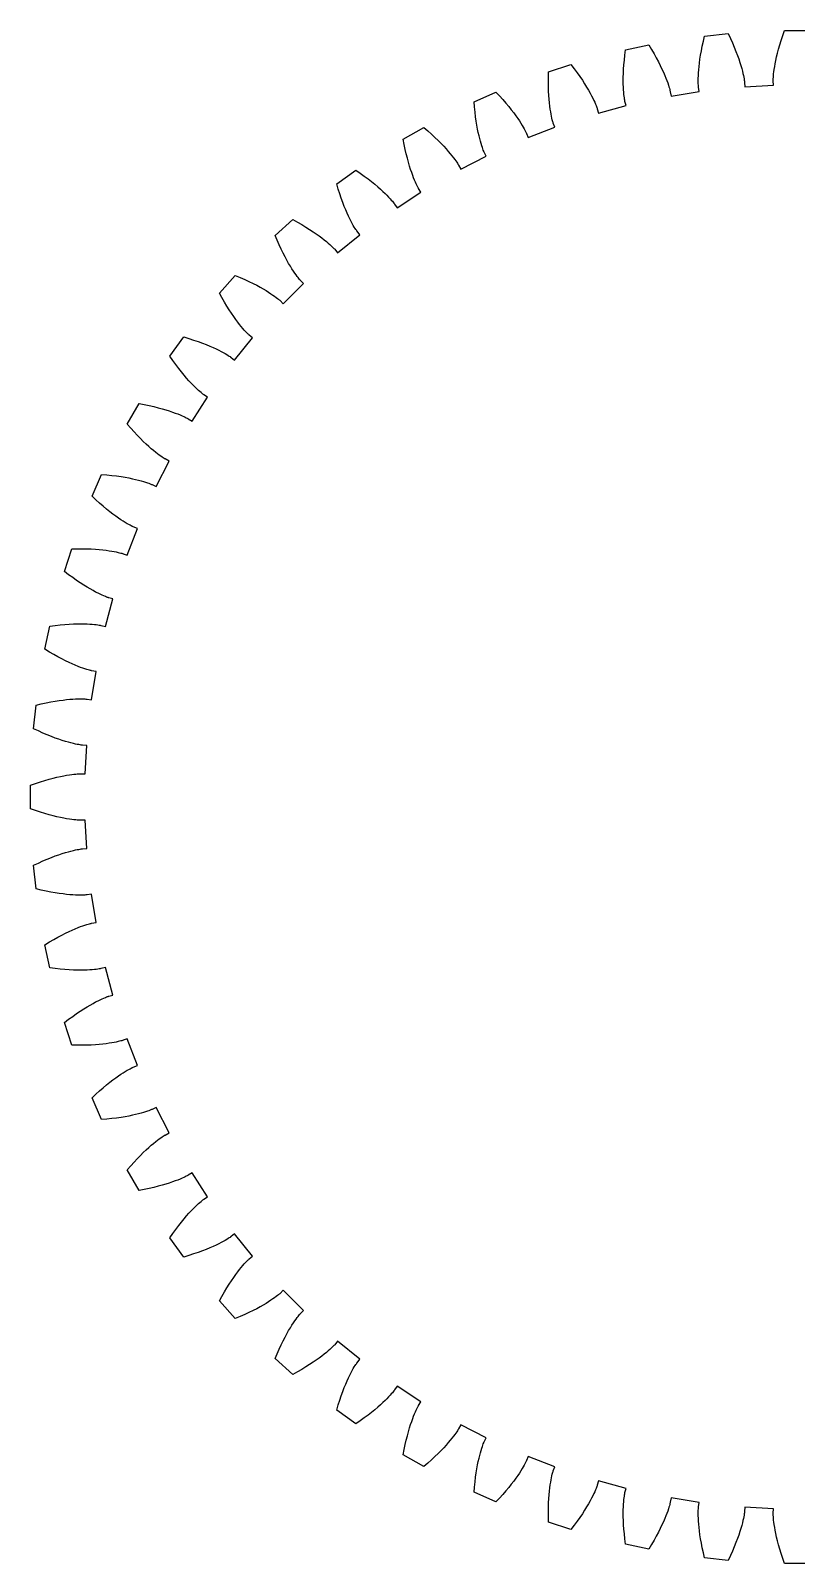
# Model space of a CAD drawing. Extents: x -108 to 108, y -108 to 108.
# Drawn here: x -108.5 to 0, y -108.5 to 108.5 of the extents above; entities that cross this region are included whole.
import ezdxf

# ---------------------------------------------------------------- set-up
doc = ezdxf.new("R2010")
doc.units = 0
doc.layers.add('1', color=7, linetype='CONTINUOUS')

msp = doc.modelspace()

# ---------------------------------------------------------------- linework, layer by layer
at = {"layer": '1', "color": 1}
for p, q in [((-24.2, 105.77), (-20.91, 106.47)), ((-20.91, 106.47), (-20.52, 105.82)), ((-13.33, 106.29), (-13.18, 106.99)), ((-13.18, 106.99), (-13.01, 107.72)), ((-13.01, 107.72), (-9.67, 108.07)), ((-9.67, 108.07), (-9.35, 107.39)), ((-9.35, 107.39), (-9.06, 106.74)), ((-9.06, 106.74), (-8.8, 106.13)), ((-2.52, 105.86), (-2.35, 106.46)), ((-2.35, 106.46), (-2.15, 107.1)), ((-2.15, 107.1), (-1.93, 107.78)), ((-1.93, 107.78), (-1.68, 108.49)), ((-1.68, 108.49), (1.68, 108.49)), ((-24.43, 103.65), (-24.37, 104.32)), ((-24.37, 104.32), (-24.29, 105.02)), ((-24.29, 105.02), (-24.2, 105.77)), ((-20.52, 105.82), (-20.17, 105.21)), ((-20.17, 105.21), (-19.84, 104.63)), ((-19.84, 104.63), (-19.55, 104.07)), ((-13.73, 103.89), (-13.66, 104.43)), ((-13.66, 104.43), (-13.57, 105.02)), ((-13.57, 105.02), (-13.46, 105.64)), ((-13.46, 105.64), (-13.33, 106.29)), ((-8.8, 106.13), (-8.56, 105.54)), ((-8.56, 105.54), (-8.35, 104.99)), ((-8.35, 104.99), (-8.17, 104.48)), ((-8.17, 104.48), (-8.01, 104)), ((-3, 103.8), (-2.91, 104.26)), ((-2.91, 104.26), (-2.8, 104.76)), ((-2.8, 104.76), (-2.67, 105.29)), ((-2.67, 105.29), (-2.52, 105.86)), ((-35.14, 101.91), (-35.12, 102.66)), ((-35.12, 102.66), (-31.93, 103.7)), ((-31.93, 103.7), (-31.47, 103.1)), ((-31.47, 103.1), (-31.05, 102.53)), ((-31.05, 102.53), (-30.67, 101.98)), ((-30.67, 101.98), (-30.32, 101.46)), ((-24.52, 101.89), (-24.5, 102.43)), ((-24.5, 102.43), (-24.47, 103.02)), ((-24.47, 103.02), (-24.43, 103.65)), ((-19.55, 104.07), (-19.28, 103.54)), ((-19.28, 103.54), (-19.04, 103.05)), ((-19.04, 103.05), (-18.83, 102.59)), ((-18.83, 102.59), (-18.65, 102.16)), ((-18.65, 102.16), (-18.49, 101.77)), ((-13.9, 101.77), (-13.88, 102.11)), ((-13.88, 102.11), (-13.86, 102.5)), ((-13.86, 102.5), (-13.83, 102.92)), ((-13.83, 102.92), (-13.79, 103.39)), ((-13.79, 103.39), (-13.73, 103.89)), ((-8.01, 104), (-7.87, 103.55)), ((-7.87, 103.55), (-7.75, 103.14)), ((-7.75, 103.14), (-7.65, 102.77)), ((-7.65, 102.77), (-7.57, 102.43)), ((-7.57, 102.43), (-7.5, 102.14)), ((-7.5, 102.14), (-7.45, 101.88)), ((-3.26, 101.88), (-3.24, 102.1)), ((-3.24, 102.1), (-3.22, 102.36)), ((-3.22, 102.36), (-3.18, 102.66)), ((-3.18, 102.66), (-3.13, 103)), ((-3.13, 103), (-3.07, 103.39)), ((-3.07, 103.39), (-3, 103.8)), ((-35.14, 101.2), (-35.14, 101.91)), ((-35.13, 100.53), (-35.14, 101.2)), ((-35.11, 99.9), (-35.13, 100.53)), ((-35.07, 99.31), (-35.11, 99.9)), ((-30.32, 101.46), (-30, 100.96)), ((-30, 100.96), (-29.71, 100.49)), ((-29.71, 100.49), (-29.45, 100.06)), ((-29.45, 100.06), (-29.23, 99.65)), ((-24.52, 101.38), (-24.52, 101.89)), ((-24.52, 100.91), (-24.52, 101.38)), ((-24.5, 100.49), (-24.52, 100.91)), ((-24.48, 100.1), (-24.5, 100.49)), ((-24.46, 99.76), (-24.48, 100.1)), ((-18.49, 101.77), (-18.35, 101.41)), ((-18.35, 101.41), (-18.23, 101.08)), ((-18.23, 101.08), (-18.13, 100.79)), ((-18.13, 100.79), (-18.05, 100.54)), ((-18.05, 100.54), (-17.99, 100.33)), ((-17.99, 100.33), (-17.94, 100.15)), ((-17.94, 100.15), (-17.91, 100.01)), ((-17.91, 100.01), (-17.89, 99.92)), ((-17.89, 99.92), (-17.87, 99.86)), ((-17.87, 99.86), (-17.87, 99.84)), ((-17.87, 99.84), (-17.76, 99.22)), ((-17.76, 99.22), (-13.77, 99.85)), ((-13.9, 101.46), (-13.9, 101.77)), ((-13.9, 101.2), (-13.9, 101.46)), ((-13.89, 100.98), (-13.9, 101.2)), ((-13.88, 100.79), (-13.89, 100.98)), ((-13.87, 100.65), (-13.88, 100.79)), ((-13.87, 100.55), (-13.87, 100.65)), ((-13.86, 100.49), (-13.87, 100.55)), ((-13.86, 100.47), (-13.86, 100.49)), ((-13.77, 99.85), (-13.86, 100.47)), ((-7.45, 101.88), (-7.41, 101.66)), ((-7.41, 101.66), (-7.38, 101.48)), ((-7.38, 101.48), (-7.36, 101.34)), ((-7.36, 101.34), (-7.34, 101.24)), ((-7.34, 101.24), (-7.34, 101.18)), ((-7.34, 101.18), (-7.34, 101.16)), ((-7.34, 101.16), (-7.29, 100.54)), ((-7.29, 100.54), (-3.26, 100.75)), ((-3.28, 101.55), (-3.27, 101.69)), ((-3.28, 101.45), (-3.28, 101.55)), ((-3.28, 101.39), (-3.28, 101.45)), ((-3.28, 101.37), (-3.28, 101.39)), ((-3.26, 100.75), (-3.28, 101.37)), ((-3.27, 101.69), (-3.26, 101.88)), ((-45.66, 98.43), (-42.59, 99.79)), ((-45.6, 97.68), (-45.66, 98.43)), ((-45.53, 96.97), (-45.6, 97.68)), ((-42.59, 99.79), (-42.08, 99.24)), ((-42.08, 99.24), (-41.6, 98.72)), ((-41.6, 98.72), (-41.16, 98.21)), ((-41.16, 98.21), (-40.76, 97.73)), ((-40.76, 97.73), (-40.39, 97.27)), ((-35.03, 98.77), (-35.07, 99.31)), ((-34.98, 98.26), (-35.03, 98.77)), ((-34.93, 97.8), (-34.98, 98.26)), ((-34.87, 97.38), (-34.93, 97.8)), ((-29.23, 99.65), (-29.02, 99.28)), ((-29.02, 99.28), (-28.85, 98.93)), ((-28.85, 98.93), (-28.7, 98.62)), ((-28.7, 98.62), (-28.57, 98.35)), ((-28.57, 98.35), (-28.47, 98.1)), ((-28.47, 98.1), (-28.38, 97.9)), ((-28.38, 97.9), (-28.31, 97.73)), ((-28.31, 97.73), (-28.26, 97.59)), ((-28.03, 96.82), (-24.13, 97.87)), ((-24.43, 99.46), (-24.46, 99.76)), ((-24.4, 99.19), (-24.43, 99.46)), ((-24.37, 98.97), (-24.4, 99.19)), ((-24.34, 98.79), (-24.37, 98.97)), ((-24.32, 98.65), (-24.34, 98.79)), ((-24.3, 98.55), (-24.32, 98.65)), ((-24.29, 98.49), (-24.3, 98.55)), ((-24.28, 98.47), (-24.29, 98.49)), ((-24.13, 97.87), (-24.28, 98.47)), ((-45.45, 96.31), (-45.53, 96.97)), ((-45.36, 95.68), (-45.45, 96.31)), ((-45.26, 95.1), (-45.36, 95.68)), ((-40.39, 97.27), (-40.05, 96.84)), ((-40.05, 96.84), (-39.75, 96.43)), ((-39.75, 96.43), (-39.48, 96.05)), ((-39.48, 96.05), (-39.24, 95.7)), ((-39.24, 95.7), (-39.03, 95.37)), ((-34.81, 96.99), (-34.87, 97.38)), ((-34.75, 96.66), (-34.81, 96.99)), ((-34.69, 96.36), (-34.75, 96.66)), ((-34.63, 96.1), (-34.69, 96.36)), ((-34.58, 95.88), (-34.63, 96.1)), ((-34.54, 95.71), (-34.58, 95.88)), ((-34.5, 95.57), (-34.54, 95.71)), ((-34.47, 95.47), (-34.5, 95.57)), ((-34.45, 95.41), (-34.47, 95.47)), ((-28.26, 97.59), (-28.23, 97.5)), ((-28.23, 97.5), (-28.21, 97.44)), ((-28.21, 97.44), (-28.21, 97.42)), ((-28.21, 97.42), (-28.03, 96.82)), ((-55.7, 93.11), (-52.79, 94.79)), ((-52.79, 94.79), (-52.22, 94.3)), ((-52.22, 94.3), (-51.69, 93.83)), ((-51.69, 93.83), (-51.2, 93.37)), ((-51.2, 93.37), (-50.75, 92.94)), ((-45.16, 94.56), (-45.26, 95.1)), ((-45.06, 94.07), (-45.16, 94.56)), ((-44.96, 93.61), (-45.06, 94.07)), ((-44.86, 93.2), (-44.96, 93.61)), ((-39.03, 95.37), (-38.85, 95.08)), ((-38.85, 95.08), (-38.69, 94.82)), ((-38.69, 94.82), (-38.56, 94.59)), ((-38.56, 94.59), (-38.46, 94.39)), ((-38.46, 94.39), (-38.37, 94.23)), ((-38.37, 94.23), (-38.31, 94.11)), ((-38.31, 94.11), (-38.27, 94.01)), ((-38.27, 94.01), (-38.24, 93.96)), ((-38.24, 93.96), (-38.24, 93.94)), ((-38.24, 93.94), (-38, 93.36)), ((-38, 93.36), (-34.23, 94.81)), ((-34.44, 95.39), (-34.45, 95.41)), ((-34.23, 94.81), (-34.44, 95.39)), ((-55.56, 92.38), (-55.7, 93.11)), ((-55.41, 91.68), (-55.56, 92.38)), ((-55.26, 91.03), (-55.41, 91.68)), ((-50.75, 92.94), (-50.33, 92.52)), ((-50.33, 92.52), (-49.96, 92.12)), ((-49.96, 92.12), (-49.61, 91.75)), ((-49.61, 91.75), (-49.31, 91.4)), ((-49.31, 91.4), (-49.03, 91.07)), ((-44.76, 92.82), (-44.86, 93.2)), ((-44.66, 92.49), (-44.76, 92.82)), ((-44.57, 92.2), (-44.66, 92.49)), ((-44.49, 91.95), (-44.57, 92.2)), ((-44.42, 91.74), (-44.49, 91.95)), ((-44.35, 91.57), (-44.42, 91.74)), ((-44.3, 91.44), (-44.35, 91.57)), ((-44.26, 91.35), (-44.3, 91.44)), ((-44.23, 91.29), (-44.26, 91.35)), ((-44.23, 91.27), (-44.23, 91.29)), ((-43.95, 90.71), (-44.23, 91.27)), ((-55.11, 90.42), (-55.26, 91.03)), ((-54.96, 89.85), (-55.11, 90.42)), ((-54.8, 89.32), (-54.96, 89.85)), ((-54.65, 88.84), (-54.8, 89.32)), ((-49.03, 91.07), (-48.79, 90.77)), ((-48.79, 90.77), (-48.58, 90.5)), ((-48.58, 90.5), (-48.39, 90.26)), ((-48.39, 90.26), (-48.24, 90.04)), ((-48.24, 90.04), (-48.11, 89.86)), ((-48.11, 89.86), (-48.01, 89.71)), ((-48.01, 89.71), (-47.94, 89.58)), ((-47.94, 89.58), (-47.89, 89.5)), ((-47.89, 89.5), (-47.86, 89.45)), ((-47.86, 89.45), (-47.85, 89.43)), ((-47.85, 89.43), (-47.55, 88.88)), ((-47.55, 88.88), (-43.95, 90.71)), ((-65.12, 86.78), (-62.41, 88.75)), ((-62.41, 88.75), (-61.79, 88.33)), ((-61.79, 88.33), (-61.22, 87.91)), ((-61.22, 87.91), (-60.68, 87.51)), ((-60.68, 87.51), (-60.19, 87.12)), ((-60.19, 87.12), (-59.73, 86.75)), ((-54.5, 88.4), (-54.65, 88.84)), ((-54.35, 88), (-54.5, 88.4)), ((-54.22, 87.64), (-54.35, 88)), ((-54.09, 87.32), (-54.22, 87.64)), ((-53.97, 87.04), (-54.09, 87.32)), ((-53.86, 86.8), (-53.97, 87.04)), ((-53.76, 86.6), (-53.86, 86.8)), ((-64.91, 86.06), (-65.12, 86.78)), ((-64.69, 85.39), (-64.91, 86.06)), ((-64.48, 84.75), (-64.69, 85.39)), ((-64.26, 84.16), (-64.48, 84.75)), ((-59.73, 86.75), (-59.31, 86.4)), ((-59.31, 86.4), (-58.93, 86.06)), ((-58.93, 86.06), (-58.59, 85.74)), ((-58.59, 85.74), (-58.28, 85.45)), ((-58.28, 85.45), (-58.01, 85.18)), ((-58.01, 85.18), (-57.77, 84.93)), ((-57.77, 84.93), (-57.56, 84.7)), ((-57.56, 84.7), (-57.39, 84.51)), ((-56.58, 83.42), (-53.2, 85.62)), ((-53.68, 86.43), (-53.76, 86.6)), ((-53.61, 86.31), (-53.68, 86.43)), ((-53.56, 86.22), (-53.61, 86.31)), ((-53.53, 86.17), (-53.56, 86.22)), ((-53.52, 86.15), (-53.53, 86.17)), ((-53.2, 85.62), (-53.52, 86.15)), ((-64.05, 83.61), (-64.26, 84.16)), ((-63.84, 83.11), (-64.05, 83.61)), ((-63.64, 82.64), (-63.84, 83.11)), ((-63.44, 82.22), (-63.64, 82.64)), ((-57.39, 84.51), (-57.24, 84.34)), ((-57.24, 84.34), (-57.13, 84.19)), ((-57.13, 84.19), (-57.04, 84.08)), ((-57.04, 84.08), (-56.98, 84)), ((-56.98, 84), (-56.94, 83.95)), ((-56.94, 83.95), (-56.93, 83.94)), ((-56.93, 83.94), (-56.58, 83.42)), ((-73.84, 79.5), (-71.34, 81.74)), ((-71.34, 81.74), (-70.69, 81.38)), ((-70.69, 81.38), (-70.07, 81.03)), ((-70.07, 81.03), (-69.5, 80.69)), ((-69.5, 80.69), (-68.96, 80.35)), ((-68.96, 80.35), (-68.47, 80.03)), ((-63.26, 81.83), (-63.44, 82.22)), ((-63.08, 81.49), (-63.26, 81.83)), ((-62.92, 81.19), (-63.08, 81.49)), ((-62.77, 80.92), (-62.92, 81.19)), ((-62.64, 80.69), (-62.77, 80.92)), ((-62.52, 80.5), (-62.64, 80.69)), ((-62.42, 80.35), (-62.52, 80.5)), ((-62.34, 80.23), (-62.42, 80.35)), ((-73.55, 78.81), (-73.84, 79.5)), ((-73.26, 78.16), (-73.55, 78.81)), ((-72.98, 77.55), (-73.26, 78.16)), ((-68.47, 80.03), (-68.02, 79.72)), ((-68.02, 79.72), (-67.61, 79.43)), ((-67.61, 79.43), (-67.23, 79.15)), ((-67.23, 79.15), (-66.89, 78.89)), ((-66.89, 78.89), (-66.59, 78.64)), ((-66.59, 78.64), (-66.33, 78.42)), ((-66.33, 78.42), (-66.1, 78.22)), ((-66.1, 78.22), (-65.91, 78.04)), ((-64.99, 77.05), (-61.85, 79.59)), ((-62.28, 80.15), (-62.34, 80.23)), ((-62.25, 80.1), (-62.28, 80.15)), ((-62.24, 80.08), (-62.25, 80.1)), ((-61.85, 79.59), (-62.24, 80.08)), ((-72.7, 76.98), (-72.98, 77.55)), ((-72.44, 76.46), (-72.7, 76.98)), ((-72.18, 75.98), (-72.44, 76.46)), ((-71.93, 75.54), (-72.18, 75.98)), ((-65.91, 78.04), (-65.75, 77.89)), ((-65.75, 77.89), (-65.62, 77.76)), ((-65.62, 77.76), (-65.52, 77.66)), ((-65.52, 77.66), (-65.45, 77.59)), ((-65.45, 77.59), (-65.41, 77.54)), ((-65.41, 77.54), (-65.39, 77.53)), ((-65.39, 77.53), (-64.99, 77.05)), ((-81.74, 71.34), (-79.5, 73.84)), ((-79.5, 73.84), (-78.81, 73.55)), ((-71.69, 75.14), (-71.93, 75.54)), ((-71.46, 74.77), (-71.69, 75.14)), ((-71.25, 74.45), (-71.46, 74.77)), ((-71.06, 74.16), (-71.25, 74.45)), ((-70.88, 73.92), (-71.06, 74.16)), ((-70.73, 73.7), (-70.88, 73.92)), ((-78.81, 73.55), (-78.16, 73.26)), ((-78.16, 73.26), (-77.55, 72.98)), ((-77.55, 72.98), (-76.98, 72.7)), ((-76.98, 72.7), (-76.46, 72.44)), ((-76.46, 72.44), (-75.98, 72.18)), ((-75.98, 72.18), (-75.54, 71.93)), ((-75.54, 71.93), (-75.14, 71.69)), ((-75.14, 71.69), (-74.77, 71.46)), ((-72.69, 69.83), (-69.83, 72.69)), ((-70.59, 73.53), (-70.73, 73.7)), ((-70.48, 73.38), (-70.59, 73.53)), ((-70.39, 73.27), (-70.48, 73.38)), ((-70.32, 73.2), (-70.39, 73.27)), ((-70.28, 73.15), (-70.32, 73.2)), ((-70.27, 73.14), (-70.28, 73.15)), ((-69.83, 72.69), (-70.27, 73.14)), ((-81.38, 70.69), (-81.74, 71.34)), ((-81.03, 70.07), (-81.38, 70.69)), ((-80.69, 69.5), (-81.03, 70.07)), ((-80.35, 68.96), (-80.69, 69.5)), ((-74.77, 71.46), (-74.45, 71.25)), ((-74.45, 71.25), (-74.16, 71.06)), ((-74.16, 71.06), (-73.92, 70.88)), ((-73.92, 70.88), (-73.7, 70.73)), ((-73.7, 70.73), (-73.53, 70.59)), ((-73.53, 70.59), (-73.38, 70.48)), ((-73.38, 70.48), (-73.27, 70.39)), ((-73.27, 70.39), (-73.2, 70.32)), ((-73.2, 70.32), (-73.15, 70.28)), ((-73.15, 70.28), (-73.14, 70.27)), ((-73.14, 70.27), (-72.69, 69.83)), ((-80.03, 68.47), (-80.35, 68.96)), ((-79.72, 68.02), (-80.03, 68.47)), ((-79.43, 67.61), (-79.72, 68.02)), ((-79.15, 67.23), (-79.43, 67.61)), ((-88.75, 62.41), (-86.78, 65.12)), ((-86.78, 65.12), (-86.06, 64.91)), ((-78.89, 66.89), (-79.15, 67.23)), ((-78.64, 66.59), (-78.89, 66.89)), ((-78.42, 66.33), (-78.64, 66.59)), ((-78.22, 66.1), (-78.42, 66.33)), ((-78.04, 65.91), (-78.22, 66.1)), ((-77.89, 65.75), (-78.04, 65.91)), ((-77.76, 65.62), (-77.89, 65.75)), ((-77.66, 65.52), (-77.76, 65.62)), ((-77.59, 65.45), (-77.66, 65.52)), ((-77.54, 65.41), (-77.59, 65.45)), ((-77.53, 65.39), (-77.54, 65.41)), ((-77.05, 64.99), (-77.53, 65.39)), ((-86.06, 64.91), (-85.39, 64.69)), ((-85.39, 64.69), (-84.75, 64.48)), ((-84.75, 64.48), (-84.16, 64.26)), ((-84.16, 64.26), (-83.61, 64.05)), ((-83.61, 64.05), (-83.11, 63.84)), ((-83.11, 63.84), (-82.64, 63.64)), ((-82.64, 63.64), (-82.22, 63.44)), ((-82.22, 63.44), (-81.83, 63.26)), ((-81.83, 63.26), (-81.49, 63.08)), ((-81.49, 63.08), (-81.19, 62.92)), ((-79.59, 61.85), (-77.05, 64.99)), ((-88.33, 61.79), (-88.75, 62.41)), ((-87.91, 61.22), (-88.33, 61.79)), ((-87.51, 60.68), (-87.91, 61.22)), ((-81.19, 62.92), (-80.92, 62.77)), ((-80.92, 62.77), (-80.69, 62.64)), ((-80.69, 62.64), (-80.5, 62.52)), ((-80.5, 62.52), (-80.35, 62.42)), ((-80.35, 62.42), (-80.23, 62.34)), ((-80.23, 62.34), (-80.15, 62.28)), ((-80.15, 62.28), (-80.1, 62.25)), ((-80.1, 62.25), (-80.08, 62.24)), ((-80.08, 62.24), (-79.59, 61.85)), ((-87.12, 60.19), (-87.51, 60.68)), ((-86.75, 59.73), (-87.12, 60.19)), ((-86.4, 59.31), (-86.75, 59.73)), ((-86.06, 58.93), (-86.4, 59.31)), ((-85.74, 58.59), (-86.06, 58.93)), ((-85.45, 58.28), (-85.74, 58.59)), ((-85.62, 53.2), (-83.42, 56.58)), ((-85.18, 58.01), (-85.45, 58.28)), ((-84.93, 57.77), (-85.18, 58.01)), ((-84.7, 57.56), (-84.93, 57.77)), ((-84.51, 57.39), (-84.7, 57.56)), ((-84.34, 57.24), (-84.51, 57.39)), ((-84.19, 57.13), (-84.34, 57.24)), ((-84.08, 57.04), (-84.19, 57.13)), ((-84, 56.98), (-84.08, 57.04)), ((-83.95, 56.94), (-84, 56.98)), ((-83.94, 56.93), (-83.95, 56.94)), ((-83.42, 56.58), (-83.94, 56.93)), ((-94.79, 52.79), (-93.11, 55.7)), ((-93.11, 55.7), (-92.38, 55.56)), ((-92.38, 55.56), (-91.68, 55.41)), ((-91.68, 55.41), (-91.03, 55.26)), ((-91.03, 55.26), (-90.42, 55.11)), ((-90.42, 55.11), (-89.85, 54.96)), ((-89.85, 54.96), (-89.32, 54.8)), ((-89.32, 54.8), (-88.84, 54.65)), ((-88.84, 54.65), (-88.4, 54.5)), ((-88.4, 54.5), (-88, 54.35)), ((-88, 54.35), (-87.64, 54.22)), ((-94.3, 52.22), (-94.79, 52.79)), ((-93.83, 51.69), (-94.3, 52.22)), ((-87.64, 54.22), (-87.32, 54.09)), ((-87.32, 54.09), (-87.04, 53.97)), ((-87.04, 53.97), (-86.8, 53.86)), ((-86.8, 53.86), (-86.6, 53.76)), ((-86.6, 53.76), (-86.43, 53.68)), ((-86.43, 53.68), (-86.31, 53.61)), ((-86.31, 53.61), (-86.22, 53.56)), ((-86.22, 53.56), (-86.17, 53.53)), ((-86.17, 53.53), (-86.15, 53.52)), ((-86.15, 53.52), (-85.62, 53.2)), ((-93.37, 51.2), (-93.83, 51.69)), ((-92.94, 50.75), (-93.37, 51.2)), ((-92.52, 50.33), (-92.94, 50.75)), ((-92.12, 49.96), (-92.52, 50.33)), ((-91.75, 49.61), (-92.12, 49.96)), ((-91.4, 49.31), (-91.75, 49.61)), ((-91.07, 49.03), (-91.4, 49.31)), ((-90.77, 48.79), (-91.07, 49.03)), ((-90.5, 48.58), (-90.77, 48.79)), ((-90.26, 48.39), (-90.5, 48.58)), ((-90.04, 48.24), (-90.26, 48.39)), ((-89.86, 48.11), (-90.04, 48.24)), ((-89.71, 48.01), (-89.86, 48.11)), ((-89.58, 47.94), (-89.71, 48.01)), ((-89.5, 47.89), (-89.58, 47.94)), ((-89.45, 47.86), (-89.5, 47.89)), ((-89.43, 47.85), (-89.45, 47.86)), ((-88.88, 47.55), (-89.43, 47.85)), ((-99.79, 42.59), (-98.43, 45.66)), ((-98.43, 45.66), (-97.68, 45.6)), ((-97.68, 45.6), (-96.97, 45.53)), ((-90.71, 43.95), (-88.88, 47.55)), ((-96.97, 45.53), (-96.31, 45.45)), ((-96.31, 45.45), (-95.68, 45.36)), ((-95.68, 45.36), (-95.1, 45.26)), ((-95.1, 45.26), (-94.56, 45.16)), ((-94.56, 45.16), (-94.07, 45.06)), ((-94.07, 45.06), (-93.61, 44.96)), ((-93.61, 44.96), (-93.2, 44.86)), ((-93.2, 44.86), (-92.82, 44.76)), ((-92.82, 44.76), (-92.49, 44.66)), ((-92.49, 44.66), (-92.2, 44.57)), ((-92.2, 44.57), (-91.95, 44.49)), ((-91.95, 44.49), (-91.74, 44.42)), ((-91.74, 44.42), (-91.57, 44.35)), ((-91.57, 44.35), (-91.44, 44.3)), ((-91.44, 44.3), (-91.35, 44.26)), ((-91.35, 44.26), (-91.29, 44.23)), ((-91.29, 44.23), (-91.27, 44.23)), ((-91.27, 44.23), (-90.71, 43.95)), ((-99.24, 42.08), (-99.79, 42.59)), ((-98.72, 41.6), (-99.24, 42.08)), ((-98.21, 41.16), (-98.72, 41.6)), ((-97.73, 40.76), (-98.21, 41.16)), ((-97.27, 40.39), (-97.73, 40.76)), ((-96.84, 40.05), (-97.27, 40.39)), ((-96.43, 39.75), (-96.84, 40.05)), ((-96.05, 39.48), (-96.43, 39.75)), ((-95.7, 39.24), (-96.05, 39.48)), ((-95.37, 39.03), (-95.7, 39.24)), ((-95.08, 38.85), (-95.37, 39.03)), ((-94.82, 38.69), (-95.08, 38.85)), ((-94.59, 38.56), (-94.82, 38.69)), ((-94.81, 34.23), (-93.36, 38)), ((-94.39, 38.46), (-94.59, 38.56)), ((-94.23, 38.37), (-94.39, 38.46)), ((-94.11, 38.31), (-94.23, 38.37)), ((-94.01, 38.27), (-94.11, 38.31)), ((-93.96, 38.24), (-94.01, 38.27)), ((-93.94, 38.24), (-93.96, 38.24)), ((-93.36, 38), (-93.94, 38.24)), ((-103.7, 31.93), (-102.66, 35.12)), ((-102.66, 35.12), (-101.91, 35.14)), ((-101.91, 35.14), (-101.2, 35.14)), ((-101.2, 35.14), (-100.53, 35.13)), ((-100.53, 35.13), (-99.9, 35.11)), ((-99.9, 35.11), (-99.31, 35.07)), ((-99.31, 35.07), (-98.77, 35.03)), ((-98.77, 35.03), (-98.26, 34.98)), ((-98.26, 34.98), (-97.8, 34.93)), ((-97.8, 34.93), (-97.38, 34.87)), ((-97.38, 34.87), (-96.99, 34.81)), ((-96.99, 34.81), (-96.66, 34.75)), ((-96.66, 34.75), (-96.36, 34.69)), ((-96.36, 34.69), (-96.1, 34.63)), ((-96.1, 34.63), (-95.88, 34.58)), ((-95.88, 34.58), (-95.71, 34.54)), ((-95.71, 34.54), (-95.57, 34.5)), ((-95.57, 34.5), (-95.47, 34.47)), ((-95.47, 34.47), (-95.41, 34.45)), ((-95.41, 34.45), (-95.39, 34.44)), ((-95.39, 34.44), (-94.81, 34.23)), ((-103.1, 31.47), (-103.7, 31.93)), ((-102.53, 31.05), (-103.1, 31.47)), ((-101.98, 30.67), (-102.53, 31.05)), ((-101.46, 30.32), (-101.98, 30.67)), ((-100.96, 30), (-101.46, 30.32)), ((-100.49, 29.71), (-100.96, 30)), ((-100.06, 29.45), (-100.49, 29.71)), ((-99.65, 29.23), (-100.06, 29.45)), ((-99.28, 29.02), (-99.65, 29.23)), ((-98.93, 28.85), (-99.28, 29.02)), ((-98.62, 28.7), (-98.93, 28.85)), ((-98.35, 28.57), (-98.62, 28.7)), ((-98.1, 28.47), (-98.35, 28.57)), ((-97.9, 28.38), (-98.1, 28.47)), ((-97.73, 28.31), (-97.9, 28.38)), ((-97.59, 28.26), (-97.73, 28.31)), ((-97.5, 28.23), (-97.59, 28.26)), ((-97.44, 28.21), (-97.5, 28.23)), ((-97.42, 28.21), (-97.44, 28.21)), ((-96.82, 28.03), (-97.42, 28.21)), ((-97.87, 24.13), (-96.82, 28.03)), ((-106.47, 20.91), (-105.77, 24.2)), ((-105.77, 24.2), (-105.02, 24.29)), ((-105.02, 24.29), (-104.32, 24.37)), ((-104.32, 24.37), (-103.65, 24.43)), ((-103.65, 24.43), (-103.02, 24.47)), ((-103.02, 24.47), (-102.43, 24.5)), ((-102.43, 24.5), (-101.89, 24.52)), ((-101.89, 24.52), (-101.38, 24.52)), ((-101.38, 24.52), (-100.91, 24.52)), ((-100.91, 24.52), (-100.49, 24.5)), ((-100.49, 24.5), (-100.1, 24.48)), ((-100.1, 24.48), (-99.76, 24.46)), ((-99.76, 24.46), (-99.46, 24.43)), ((-99.46, 24.43), (-99.19, 24.4)), ((-99.19, 24.4), (-98.97, 24.37)), ((-98.97, 24.37), (-98.79, 24.34)), ((-98.79, 24.34), (-98.65, 24.32)), ((-98.65, 24.32), (-98.55, 24.3)), ((-98.55, 24.3), (-98.49, 24.29)), ((-98.49, 24.29), (-98.47, 24.28)), ((-98.47, 24.28), (-97.87, 24.13)), ((-105.82, 20.52), (-106.47, 20.91)), ((-105.21, 20.17), (-105.82, 20.52)), ((-104.63, 19.84), (-105.21, 20.17)), ((-104.07, 19.55), (-104.63, 19.84)), ((-103.54, 19.28), (-104.07, 19.55)), ((-103.05, 19.04), (-103.54, 19.28)), ((-102.59, 18.83), (-103.05, 19.04)), ((-102.16, 18.65), (-102.59, 18.83)), ((-101.77, 18.49), (-102.16, 18.65)), ((-101.41, 18.35), (-101.77, 18.49)), ((-101.08, 18.23), (-101.41, 18.35)), ((-100.79, 18.13), (-101.08, 18.23)), ((-100.54, 18.05), (-100.79, 18.13)), ((-100.33, 17.99), (-100.54, 18.05)), ((-100.15, 17.94), (-100.33, 17.99)), ((-100.01, 17.91), (-100.15, 17.94)), ((-99.92, 17.89), (-100.01, 17.91)), ((-99.86, 17.87), (-99.92, 17.89)), ((-99.84, 17.87), (-99.86, 17.87)), ((-99.85, 13.77), (-99.22, 17.76)), ((-99.22, 17.76), (-99.84, 17.87)), ((-107.72, 13.01), (-106.99, 13.18)), ((-106.99, 13.18), (-106.29, 13.33)), ((-106.29, 13.33), (-105.64, 13.46)), ((-105.64, 13.46), (-105.02, 13.57)), ((-105.02, 13.57), (-104.43, 13.66)), ((-104.43, 13.66), (-103.89, 13.73)), ((-103.89, 13.73), (-103.39, 13.79)), ((-103.39, 13.79), (-102.92, 13.83)), ((-102.92, 13.83), (-102.5, 13.86)), ((-102.5, 13.86), (-102.11, 13.88)), ((-102.11, 13.88), (-101.77, 13.9)), ((-101.77, 13.9), (-101.46, 13.9)), ((-101.46, 13.9), (-101.2, 13.9)), ((-101.2, 13.9), (-100.98, 13.89)), ((-100.98, 13.89), (-100.79, 13.88)), ((-100.79, 13.88), (-100.65, 13.87)), ((-100.65, 13.87), (-100.55, 13.87)), ((-100.55, 13.87), (-100.49, 13.86)), ((-100.49, 13.86), (-100.47, 13.86)), ((-100.47, 13.86), (-99.85, 13.77)), ((-108.07, 9.67), (-107.72, 13.01)), ((-107.39, 9.35), (-108.07, 9.67)), ((-106.74, 9.06), (-107.39, 9.35)), ((-106.13, 8.8), (-106.74, 9.06)), ((-105.54, 8.56), (-106.13, 8.8)), ((-104.99, 8.35), (-105.54, 8.56)), ((-104.48, 8.17), (-104.99, 8.35)), ((-104, 8.01), (-104.48, 8.17)), ((-103.55, 7.87), (-104, 8.01)), ((-103.14, 7.75), (-103.55, 7.87)), ((-102.77, 7.65), (-103.14, 7.75)), ((-102.43, 7.57), (-102.77, 7.65)), ((-102.14, 7.5), (-102.43, 7.57)), ((-101.88, 7.45), (-102.14, 7.5)), ((-101.66, 7.41), (-101.88, 7.45)), ((-101.48, 7.38), (-101.66, 7.41)), ((-101.34, 7.36), (-101.48, 7.38)), ((-101.24, 7.34), (-101.34, 7.36)), ((-101.18, 7.34), (-101.24, 7.34)), ((-101.16, 7.34), (-101.18, 7.34)), ((-100.54, 7.29), (-101.16, 7.34)), ((-100.75, 3.26), (-100.54, 7.29)), ((-107.1, 2.15), (-106.46, 2.35)), ((-106.46, 2.35), (-105.86, 2.52)), ((-105.86, 2.52), (-105.29, 2.67)), ((-105.29, 2.67), (-104.76, 2.8)), ((-104.76, 2.8), (-104.26, 2.91)), ((-104.26, 2.91), (-103.8, 3)), ((-103.8, 3), (-103.39, 3.07)), ((-103.39, 3.07), (-103, 3.13)), ((-103, 3.13), (-102.66, 3.18)), ((-102.66, 3.18), (-102.36, 3.22)), ((-102.36, 3.22), (-102.1, 3.24)), ((-102.1, 3.24), (-101.88, 3.26)), ((-101.88, 3.26), (-101.69, 3.27)), ((-101.69, 3.27), (-101.55, 3.28)), ((-101.55, 3.28), (-101.45, 3.28)), ((-101.45, 3.28), (-101.39, 3.28)), ((-101.39, 3.28), (-101.37, 3.28)), ((-101.37, 3.28), (-100.75, 3.26)), ((-108.49, 1.68), (-107.78, 1.93)), ((-108.49, -1.68), (-108.49, 1.68)), ((-107.78, 1.93), (-107.1, 2.15)), ((-107.78, -1.93), (-108.49, -1.68)), ((-107.1, -2.15), (-107.78, -1.93)), ((-106.46, -2.35), (-107.1, -2.15)), ((-105.86, -2.52), (-106.46, -2.35)), ((-105.29, -2.67), (-105.86, -2.52)), ((-104.76, -2.8), (-105.29, -2.67)), ((-104.26, -2.91), (-104.76, -2.8)), ((-103.8, -3), (-104.26, -2.91)), ((-103.39, -3.07), (-103.8, -3)), ((-103, -3.13), (-103.39, -3.07)), ((-102.66, -3.18), (-103, -3.13)), ((-102.36, -3.22), (-102.66, -3.18)), ((-102.1, -3.24), (-102.36, -3.22)), ((-101.88, -3.26), (-102.1, -3.24)), ((-101.69, -3.27), (-101.88, -3.26)), ((-101.55, -3.28), (-101.69, -3.27)), ((-101.45, -3.28), (-101.55, -3.28)), ((-101.39, -3.28), (-101.45, -3.28)), ((-101.37, -3.28), (-101.39, -3.28)), ((-100.75, -3.26), (-101.37, -3.28)), ((-100.54, -7.29), (-100.75, -3.26)), ((-106.13, -8.8), (-105.54, -8.56)), ((-105.54, -8.56), (-104.99, -8.35)), ((-104.99, -8.35), (-104.48, -8.17)), ((-104.48, -8.17), (-104, -8.01)), ((-104, -8.01), (-103.55, -7.87)), ((-103.55, -7.87), (-103.14, -7.75)), ((-103.14, -7.75), (-102.77, -7.65)), ((-102.77, -7.65), (-102.43, -7.57)), ((-102.43, -7.57), (-102.14, -7.5)), ((-102.14, -7.5), (-101.88, -7.45)), ((-101.88, -7.45), (-101.66, -7.41)), ((-101.66, -7.41), (-101.48, -7.38)), ((-101.48, -7.38), (-101.34, -7.36)), ((-101.34, -7.36), (-101.24, -7.34)), ((-101.24, -7.34), (-101.18, -7.34)), ((-101.18, -7.34), (-101.16, -7.34)), ((-101.16, -7.34), (-100.54, -7.29)), ((-108.07, -9.67), (-107.39, -9.35)), ((-107.72, -13.01), (-108.07, -9.67)), ((-107.39, -9.35), (-106.74, -9.06)), ((-106.74, -9.06), (-106.13, -8.8)), ((-106.99, -13.18), (-107.72, -13.01)), ((-106.29, -13.33), (-106.99, -13.18)), ((-105.64, -13.46), (-106.29, -13.33)), ((-105.02, -13.57), (-105.64, -13.46)), ((-104.43, -13.66), (-105.02, -13.57)), ((-103.89, -13.73), (-104.43, -13.66)), ((-103.39, -13.79), (-103.89, -13.73)), ((-102.92, -13.83), (-103.39, -13.79)), ((-102.5, -13.86), (-102.92, -13.83)), ((-102.11, -13.88), (-102.5, -13.86)), ((-101.77, -13.9), (-102.11, -13.88)), ((-101.46, -13.9), (-101.77, -13.9)), ((-101.2, -13.9), (-101.46, -13.9)), ((-100.98, -13.89), (-101.2, -13.9)), ((-100.79, -13.88), (-100.98, -13.89)), ((-100.65, -13.87), (-100.79, -13.88)), ((-100.55, -13.87), (-100.65, -13.87)), ((-100.49, -13.86), (-100.55, -13.87)), ((-100.47, -13.86), (-100.49, -13.86)), ((-99.85, -13.77), (-100.47, -13.86)), ((-99.22, -17.76), (-99.85, -13.77)), ((-104.07, -19.55), (-103.54, -19.28)), ((-103.54, -19.28), (-103.05, -19.04)), ((-103.05, -19.04), (-102.59, -18.83)), ((-102.59, -18.83), (-102.16, -18.65)), ((-102.16, -18.65), (-101.77, -18.49)), ((-101.77, -18.49), (-101.41, -18.35)), ((-101.41, -18.35), (-101.08, -18.23)), ((-101.08, -18.23), (-100.79, -18.13)), ((-100.79, -18.13), (-100.54, -18.05)), ((-100.54, -18.05), (-100.33, -17.99)), ((-100.33, -17.99), (-100.15, -17.94)), ((-100.15, -17.94), (-100.01, -17.91)), ((-100.01, -17.91), (-99.92, -17.89)), ((-99.92, -17.89), (-99.86, -17.87)), ((-99.86, -17.87), (-99.84, -17.87)), ((-99.84, -17.87), (-99.22, -17.76)), ((-106.47, -20.91), (-105.82, -20.52)), ((-105.77, -24.2), (-106.47, -20.91)), ((-105.82, -20.52), (-105.21, -20.17)), ((-105.21, -20.17), (-104.63, -19.84)), ((-104.63, -19.84), (-104.07, -19.55)), ((-105.02, -24.29), (-105.77, -24.2)), ((-104.32, -24.37), (-105.02, -24.29)), ((-103.65, -24.43), (-104.32, -24.37)), ((-103.02, -24.47), (-103.65, -24.43)), ((-102.43, -24.5), (-103.02, -24.47)), ((-101.89, -24.52), (-102.43, -24.5)), ((-101.38, -24.52), (-101.89, -24.52)), ((-100.91, -24.52), (-101.38, -24.52)), ((-100.49, -24.5), (-100.91, -24.52)), ((-100.1, -24.48), (-100.49, -24.5)), ((-99.76, -24.46), (-100.1, -24.48)), ((-99.46, -24.43), (-99.76, -24.46)), ((-99.19, -24.4), (-99.46, -24.43)), ((-98.97, -24.37), (-99.19, -24.4)), ((-98.79, -24.34), (-98.97, -24.37)), ((-98.65, -24.32), (-98.79, -24.34)), ((-98.55, -24.3), (-98.65, -24.32)), ((-98.49, -24.29), (-98.55, -24.3)), ((-98.47, -24.28), (-98.49, -24.29)), ((-97.87, -24.13), (-98.47, -24.28)), ((-96.82, -28.03), (-97.87, -24.13)), ((-97.42, -28.21), (-96.82, -28.03)), ((-101.98, -30.67), (-101.46, -30.32)), ((-101.46, -30.32), (-100.96, -30)), ((-100.96, -30), (-100.49, -29.71)), ((-100.49, -29.71), (-100.06, -29.45)), ((-100.06, -29.45), (-99.65, -29.23)), ((-99.65, -29.23), (-99.28, -29.02)), ((-99.28, -29.02), (-98.93, -28.85)), ((-98.93, -28.85), (-98.62, -28.7)), ((-98.62, -28.7), (-98.35, -28.57)), ((-98.35, -28.57), (-98.1, -28.47)), ((-98.1, -28.47), (-97.9, -28.38)), ((-97.9, -28.38), (-97.73, -28.31)), ((-97.73, -28.31), (-97.59, -28.26)), ((-97.59, -28.26), (-97.5, -28.23)), ((-97.5, -28.23), (-97.44, -28.21)), ((-97.44, -28.21), (-97.42, -28.21)), ((-103.7, -31.93), (-103.1, -31.47)), ((-102.66, -35.12), (-103.7, -31.93)), ((-103.1, -31.47), (-102.53, -31.05)), ((-102.53, -31.05), (-101.98, -30.67)), ((-96.36, -34.69), (-96.66, -34.75)), ((-96.1, -34.63), (-96.36, -34.69)), ((-95.88, -34.58), (-96.1, -34.63)), ((-95.71, -34.54), (-95.88, -34.58)), ((-95.57, -34.5), (-95.71, -34.54)), ((-95.47, -34.47), (-95.57, -34.5)), ((-95.41, -34.45), (-95.47, -34.47)), ((-95.39, -34.44), (-95.41, -34.45)), ((-94.81, -34.23), (-95.39, -34.44)), ((-93.36, -38), (-94.81, -34.23)), ((-101.91, -35.14), (-102.66, -35.12)), ((-101.2, -35.14), (-101.91, -35.14)), ((-100.53, -35.13), (-101.2, -35.14)), ((-99.9, -35.11), (-100.53, -35.13)), ((-99.31, -35.07), (-99.9, -35.11)), ((-98.77, -35.03), (-99.31, -35.07)), ((-98.26, -34.98), (-98.77, -35.03)), ((-97.8, -34.93), (-98.26, -34.98)), ((-97.38, -34.87), (-97.8, -34.93)), ((-96.99, -34.81), (-97.38, -34.87)), ((-96.66, -34.75), (-96.99, -34.81)), ((-95.7, -39.24), (-95.37, -39.03)), ((-95.37, -39.03), (-95.08, -38.85)), ((-95.08, -38.85), (-94.82, -38.69)), ((-94.82, -38.69), (-94.59, -38.56)), ((-94.59, -38.56), (-94.39, -38.46)), ((-94.39, -38.46), (-94.23, -38.37)), ((-94.23, -38.37), (-94.11, -38.31)), ((-94.11, -38.31), (-94.01, -38.27)), ((-94.01, -38.27), (-93.96, -38.24)), ((-93.96, -38.24), (-93.94, -38.24)), ((-93.94, -38.24), (-93.36, -38)), ((-98.72, -41.6), (-98.21, -41.16)), ((-98.21, -41.16), (-97.73, -40.76)), ((-97.73, -40.76), (-97.27, -40.39)), ((-97.27, -40.39), (-96.84, -40.05)), ((-96.84, -40.05), (-96.43, -39.75)), ((-96.43, -39.75), (-96.05, -39.48)), ((-96.05, -39.48), (-95.7, -39.24)), ((-99.79, -42.59), (-99.24, -42.08)), ((-98.43, -45.66), (-99.79, -42.59)), ((-99.24, -42.08), (-98.72, -41.6)), ((-96.97, -45.53), (-97.68, -45.6)), ((-96.31, -45.45), (-96.97, -45.53)), ((-95.68, -45.36), (-96.31, -45.45)), ((-95.1, -45.26), (-95.68, -45.36)), ((-94.56, -45.16), (-95.1, -45.26)), ((-94.07, -45.06), (-94.56, -45.16)), ((-93.61, -44.96), (-94.07, -45.06)), ((-93.2, -44.86), (-93.61, -44.96)), ((-92.82, -44.76), (-93.2, -44.86)), ((-92.49, -44.66), (-92.82, -44.76)), ((-92.2, -44.57), (-92.49, -44.66)), ((-91.95, -44.49), (-92.2, -44.57)), ((-91.74, -44.42), (-91.95, -44.49)), ((-91.57, -44.35), (-91.74, -44.42)), ((-91.44, -44.3), (-91.57, -44.35)), ((-91.35, -44.26), (-91.44, -44.3)), ((-91.29, -44.23), (-91.35, -44.26)), ((-91.27, -44.23), (-91.29, -44.23)), ((-90.71, -43.95), (-91.27, -44.23)), ((-88.88, -47.55), (-90.71, -43.95)), ((-97.68, -45.6), (-98.43, -45.66)), ((-89.43, -47.85), (-88.88, -47.55)), ((-92.12, -49.96), (-91.75, -49.61)), ((-91.75, -49.61), (-91.4, -49.31)), ((-91.4, -49.31), (-91.07, -49.03)), ((-91.07, -49.03), (-90.77, -48.79)), ((-90.77, -48.79), (-90.5, -48.58)), ((-90.5, -48.58), (-90.26, -48.39)), ((-90.26, -48.39), (-90.04, -48.24)), ((-90.04, -48.24), (-89.86, -48.11)), ((-89.86, -48.11), (-89.71, -48.01)), ((-89.71, -48.01), (-89.58, -47.94)), ((-89.58, -47.94), (-89.5, -47.89)), ((-89.5, -47.89), (-89.45, -47.86)), ((-89.45, -47.86), (-89.43, -47.85)), ((-94.3, -52.22), (-93.83, -51.69)), ((-93.83, -51.69), (-93.37, -51.2)), ((-93.37, -51.2), (-92.94, -50.75)), ((-92.94, -50.75), (-92.52, -50.33)), ((-92.52, -50.33), (-92.12, -49.96)), ((-94.79, -52.79), (-94.3, -52.22)), ((-93.11, -55.7), (-94.79, -52.79)), ((-87.64, -54.22), (-88, -54.35)), ((-87.32, -54.09), (-87.64, -54.22)), ((-87.04, -53.97), (-87.32, -54.09)), ((-86.8, -53.86), (-87.04, -53.97)), ((-86.6, -53.76), (-86.8, -53.86)), ((-86.43, -53.68), (-86.6, -53.76)), ((-86.31, -53.61), (-86.43, -53.68)), ((-86.22, -53.56), (-86.31, -53.61)), ((-86.17, -53.53), (-86.22, -53.56)), ((-86.15, -53.52), (-86.17, -53.53)), ((-85.62, -53.2), (-86.15, -53.52)), ((-83.42, -56.58), (-85.62, -53.2)), ((-92.38, -55.56), (-93.11, -55.7)), ((-91.68, -55.41), (-92.38, -55.56)), ((-91.03, -55.26), (-91.68, -55.41)), ((-90.42, -55.11), (-91.03, -55.26)), ((-89.85, -54.96), (-90.42, -55.11)), ((-89.32, -54.8), (-89.85, -54.96)), ((-88.84, -54.65), (-89.32, -54.8)), ((-88.4, -54.5), (-88.84, -54.65)), ((-88, -54.35), (-88.4, -54.5)), ((-85.74, -58.59), (-85.45, -58.28)), ((-85.45, -58.28), (-85.18, -58.01)), ((-85.18, -58.01), (-84.93, -57.77)), ((-84.93, -57.77), (-84.7, -57.56)), ((-84.7, -57.56), (-84.51, -57.39)), ((-84.51, -57.39), (-84.34, -57.24)), ((-84.34, -57.24), (-84.19, -57.13)), ((-84.19, -57.13), (-84.08, -57.04)), ((-84.08, -57.04), (-84, -56.98)), ((-84, -56.98), (-83.95, -56.94)), ((-83.95, -56.94), (-83.94, -56.93)), ((-83.94, -56.93), (-83.42, -56.58)), ((-87.91, -61.22), (-87.51, -60.68)), ((-87.51, -60.68), (-87.12, -60.19)), ((-87.12, -60.19), (-86.75, -59.73)), ((-86.75, -59.73), (-86.4, -59.31)), ((-86.4, -59.31), (-86.06, -58.93)), ((-86.06, -58.93), (-85.74, -58.59)), ((-88.75, -62.41), (-88.33, -61.79)), ((-86.78, -65.12), (-88.75, -62.41)), ((-88.33, -61.79), (-87.91, -61.22)), ((-81.19, -62.92), (-81.49, -63.08)), ((-80.92, -62.77), (-81.19, -62.92)), ((-80.69, -62.64), (-80.92, -62.77)), ((-80.5, -62.52), (-80.69, -62.64)), ((-80.35, -62.42), (-80.5, -62.52)), ((-80.23, -62.34), (-80.35, -62.42)), ((-80.15, -62.28), (-80.23, -62.34)), ((-80.1, -62.25), (-80.15, -62.28)), ((-80.08, -62.24), (-80.1, -62.25)), ((-79.59, -61.85), (-80.08, -62.24)), ((-77.05, -64.99), (-79.59, -61.85)), ((-86.06, -64.91), (-86.78, -65.12)), ((-85.39, -64.69), (-86.06, -64.91)), ((-84.75, -64.48), (-85.39, -64.69)), ((-84.16, -64.26), (-84.75, -64.48)), ((-83.61, -64.05), (-84.16, -64.26)), ((-83.11, -63.84), (-83.61, -64.05)), ((-82.64, -63.64), (-83.11, -63.84)), ((-82.22, -63.44), (-82.64, -63.64)), ((-81.83, -63.26), (-82.22, -63.44)), ((-81.49, -63.08), (-81.83, -63.26)), ((-77.53, -65.39), (-77.05, -64.99)), ((-79.43, -67.61), (-79.15, -67.23)), ((-79.15, -67.23), (-78.89, -66.89)), ((-78.89, -66.89), (-78.64, -66.59)), ((-78.64, -66.59), (-78.42, -66.33)), ((-78.42, -66.33), (-78.22, -66.1)), ((-78.22, -66.1), (-78.04, -65.91)), ((-78.04, -65.91), (-77.89, -65.75)), ((-77.89, -65.75), (-77.76, -65.62)), ((-77.76, -65.62), (-77.66, -65.52)), ((-77.66, -65.52), (-77.59, -65.45)), ((-77.59, -65.45), (-77.54, -65.41)), ((-77.54, -65.41), (-77.53, -65.39)), ((-80.69, -69.5), (-80.35, -68.96)), ((-80.35, -68.96), (-80.03, -68.47)), ((-80.03, -68.47), (-79.72, -68.02)), ((-79.72, -68.02), (-79.43, -67.61)), ((-81.74, -71.34), (-81.38, -70.69)), ((-79.5, -73.84), (-81.74, -71.34)), ((-81.38, -70.69), (-81.03, -70.07)), ((-81.03, -70.07), (-80.69, -69.5)), ((-74.77, -71.46), (-75.14, -71.69)), ((-74.45, -71.25), (-74.77, -71.46)), ((-74.16, -71.06), (-74.45, -71.25)), ((-73.92, -70.88), (-74.16, -71.06)), ((-73.7, -70.73), (-73.92, -70.88)), ((-73.53, -70.59), (-73.7, -70.73)), ((-73.38, -70.48), (-73.53, -70.59)), ((-73.27, -70.39), (-73.38, -70.48)), ((-73.2, -70.32), (-73.27, -70.39)), ((-73.15, -70.28), (-73.2, -70.32)), ((-73.14, -70.27), (-73.15, -70.28)), ((-72.69, -69.83), (-73.14, -70.27)), ((-69.83, -72.69), (-72.69, -69.83)), ((-78.81, -73.55), (-79.5, -73.84)), ((-78.16, -73.26), (-78.81, -73.55)), ((-77.55, -72.98), (-78.16, -73.26)), ((-76.98, -72.7), (-77.55, -72.98)), ((-76.46, -72.44), (-76.98, -72.7)), ((-75.98, -72.18), (-76.46, -72.44)), ((-75.54, -71.93), (-75.98, -72.18)), ((-75.14, -71.69), (-75.54, -71.93)), ((-70.88, -73.92), (-70.73, -73.7)), ((-70.73, -73.7), (-70.59, -73.53)), ((-70.59, -73.53), (-70.48, -73.38)), ((-70.48, -73.38), (-70.39, -73.27)), ((-70.39, -73.27), (-70.32, -73.2)), ((-70.32, -73.2), (-70.28, -73.15)), ((-70.28, -73.15), (-70.27, -73.14)), ((-70.27, -73.14), (-69.83, -72.69)), ((-72.18, -75.98), (-71.93, -75.54)), ((-71.93, -75.54), (-71.69, -75.14)), ((-71.69, -75.14), (-71.46, -74.77)), ((-71.46, -74.77), (-71.25, -74.45)), ((-71.25, -74.45), (-71.06, -74.16)), ((-71.06, -74.16), (-70.88, -73.92)), ((-73.26, -78.16), (-72.98, -77.55)), ((-72.98, -77.55), (-72.7, -76.98)), ((-72.7, -76.98), (-72.44, -76.46)), ((-72.44, -76.46), (-72.18, -75.98)), ((-65.91, -78.04), (-66.1, -78.22)), ((-65.75, -77.89), (-65.91, -78.04)), ((-65.62, -77.76), (-65.75, -77.89)), ((-65.52, -77.66), (-65.62, -77.76)), ((-65.45, -77.59), (-65.52, -77.66)), ((-65.41, -77.54), (-65.45, -77.59)), ((-65.39, -77.53), (-65.41, -77.54)), ((-64.99, -77.05), (-65.39, -77.53)), ((-61.85, -79.59), (-64.99, -77.05)), ((-73.84, -79.5), (-73.55, -78.81)), ((-71.34, -81.74), (-73.84, -79.5)), ((-73.55, -78.81), (-73.26, -78.16)), ((-68.47, -80.03), (-68.96, -80.35)), ((-68.02, -79.72), (-68.47, -80.03)), ((-67.61, -79.43), (-68.02, -79.72)), ((-67.23, -79.15), (-67.61, -79.43)), ((-66.89, -78.89), (-67.23, -79.15)), ((-66.59, -78.64), (-66.89, -78.89)), ((-66.33, -78.42), (-66.59, -78.64)), ((-66.1, -78.22), (-66.33, -78.42)), ((-62.42, -80.35), (-62.34, -80.23)), ((-62.34, -80.23), (-62.28, -80.15)), ((-62.28, -80.15), (-62.25, -80.1)), ((-62.25, -80.1), (-62.24, -80.08)), ((-62.24, -80.08), (-61.85, -79.59)), ((-70.69, -81.38), (-71.34, -81.74)), ((-70.07, -81.03), (-70.69, -81.38)), ((-69.5, -80.69), (-70.07, -81.03)), ((-68.96, -80.35), (-69.5, -80.69)), ((-63.64, -82.64), (-63.44, -82.22)), ((-63.44, -82.22), (-63.26, -81.83)), ((-63.26, -81.83), (-63.08, -81.49)), ((-63.08, -81.49), (-62.92, -81.19)), ((-62.92, -81.19), (-62.77, -80.92)), ((-62.77, -80.92), (-62.64, -80.69)), ((-62.64, -80.69), (-62.52, -80.5)), ((-62.52, -80.5), (-62.42, -80.35)), ((-64.48, -84.75), (-64.26, -84.16)), ((-64.26, -84.16), (-64.05, -83.61)), ((-64.05, -83.61), (-63.84, -83.11)), ((-63.84, -83.11), (-63.64, -82.64)), ((-57.39, -84.51), (-57.56, -84.7)), ((-57.24, -84.34), (-57.39, -84.51)), ((-57.13, -84.19), (-57.24, -84.34)), ((-57.04, -84.08), (-57.13, -84.19)), ((-56.98, -84), (-57.04, -84.08)), ((-56.94, -83.95), (-56.98, -84)), ((-56.93, -83.94), (-56.94, -83.95)), ((-56.58, -83.42), (-56.93, -83.94)), ((-53.2, -85.62), (-56.58, -83.42)), ((-65.12, -86.78), (-64.91, -86.06)), ((-62.41, -88.75), (-65.12, -86.78)), ((-64.91, -86.06), (-64.69, -85.39)), ((-64.69, -85.39), (-64.48, -84.75)), ((-59.73, -86.75), (-60.19, -87.12)), ((-59.31, -86.4), (-59.73, -86.75)), ((-58.93, -86.06), (-59.31, -86.4)), ((-58.59, -85.74), (-58.93, -86.06)), ((-58.28, -85.45), (-58.59, -85.74)), ((-58.01, -85.18), (-58.28, -85.45)), ((-57.77, -84.93), (-58.01, -85.18)), ((-57.56, -84.7), (-57.77, -84.93)), ((-53.86, -86.8), (-53.76, -86.6)), ((-53.76, -86.6), (-53.68, -86.43)), ((-53.68, -86.43), (-53.61, -86.31)), ((-53.61, -86.31), (-53.56, -86.22)), ((-53.56, -86.22), (-53.53, -86.17)), ((-53.53, -86.17), (-53.52, -86.15)), ((-53.52, -86.15), (-53.2, -85.62)), ((-61.79, -88.33), (-62.41, -88.75)), ((-61.22, -87.91), (-61.79, -88.33)), ((-60.68, -87.51), (-61.22, -87.91)), ((-60.19, -87.12), (-60.68, -87.51)), ((-54.8, -89.32), (-54.65, -88.84)), ((-54.65, -88.84), (-54.5, -88.4)), ((-54.5, -88.4), (-54.35, -88)), ((-54.35, -88), (-54.22, -87.64)), ((-54.22, -87.64), (-54.09, -87.32)), ((-54.09, -87.32), (-53.97, -87.04)), ((-53.97, -87.04), (-53.86, -86.8)), ((-47.55, -88.88), (-47.85, -89.43)), ((-43.95, -90.71), (-47.55, -88.88)), ((-55.41, -91.68), (-55.26, -91.03)), ((-55.26, -91.03), (-55.11, -90.42)), ((-55.11, -90.42), (-54.96, -89.85)), ((-54.96, -89.85), (-54.8, -89.32)), ((-49.03, -91.07), (-49.31, -91.4)), ((-48.79, -90.77), (-49.03, -91.07)), ((-48.58, -90.5), (-48.79, -90.77)), ((-48.39, -90.26), (-48.58, -90.5)), ((-48.24, -90.04), (-48.39, -90.26)), ((-48.11, -89.86), (-48.24, -90.04)), ((-48.01, -89.71), (-48.11, -89.86)), ((-47.94, -89.58), (-48.01, -89.71)), ((-47.89, -89.5), (-47.94, -89.58)), ((-47.86, -89.45), (-47.89, -89.5)), ((-47.85, -89.43), (-47.86, -89.45)), ((-44.23, -91.27), (-43.95, -90.71)), ((-55.7, -93.11), (-55.56, -92.38)), ((-52.79, -94.79), (-55.7, -93.11)), ((-55.56, -92.38), (-55.41, -91.68)), ((-50.75, -92.94), (-51.2, -93.37)), ((-50.33, -92.52), (-50.75, -92.94)), ((-49.96, -92.12), (-50.33, -92.52)), ((-49.61, -91.75), (-49.96, -92.12)), ((-49.31, -91.4), (-49.61, -91.75)), ((-44.96, -93.61), (-44.86, -93.2)), ((-44.86, -93.2), (-44.76, -92.82)), ((-44.76, -92.82), (-44.66, -92.49)), ((-44.66, -92.49), (-44.57, -92.2)), ((-44.57, -92.2), (-44.49, -91.95)), ((-44.49, -91.95), (-44.42, -91.74)), ((-44.42, -91.74), (-44.35, -91.57)), ((-44.35, -91.57), (-44.3, -91.44)), ((-44.3, -91.44), (-44.26, -91.35)), ((-44.26, -91.35), (-44.23, -91.29)), ((-44.23, -91.29), (-44.23, -91.27)), ((-52.22, -94.3), (-52.79, -94.79)), ((-51.69, -93.83), (-52.22, -94.3)), ((-51.2, -93.37), (-51.69, -93.83)), ((-45.36, -95.68), (-45.26, -95.1)), ((-45.26, -95.1), (-45.16, -94.56)), ((-45.16, -94.56), (-45.06, -94.07)), ((-45.06, -94.07), (-44.96, -93.61)), ((-39.03, -95.37), (-39.24, -95.7)), ((-38.85, -95.08), (-39.03, -95.37)), ((-38.69, -94.82), (-38.85, -95.08)), ((-38.56, -94.59), (-38.69, -94.82)), ((-38.46, -94.39), (-38.56, -94.59)), ((-38.37, -94.23), (-38.46, -94.39)), ((-38.31, -94.11), (-38.37, -94.23)), ((-38.27, -94.01), (-38.31, -94.11)), ((-38.24, -93.96), (-38.27, -94.01)), ((-38, -93.36), (-38.24, -93.94)), ((-38.24, -93.94), (-38.24, -93.96)), ((-34.23, -94.81), (-38, -93.36)), ((-34.47, -95.47), (-34.45, -95.41)), ((-34.45, -95.41), (-34.44, -95.39)), ((-34.44, -95.39), (-34.23, -94.81)), ((-45.6, -97.68), (-45.53, -96.97)), ((-45.53, -96.97), (-45.45, -96.31)), ((-45.45, -96.31), (-45.36, -95.68)), ((-40.39, -97.27), (-40.76, -97.73)), ((-40.05, -96.84), (-40.39, -97.27)), ((-39.75, -96.43), (-40.05, -96.84)), ((-39.48, -96.05), (-39.75, -96.43)), ((-39.24, -95.7), (-39.48, -96.05)), ((-34.93, -97.8), (-34.87, -97.38)), ((-34.87, -97.38), (-34.81, -96.99)), ((-34.81, -96.99), (-34.75, -96.66)), ((-34.75, -96.66), (-34.69, -96.36)), ((-34.69, -96.36), (-34.63, -96.1)), ((-34.63, -96.1), (-34.58, -95.88)), ((-34.58, -95.88), (-34.54, -95.71)), ((-34.54, -95.71), (-34.5, -95.57)), ((-34.5, -95.57), (-34.47, -95.47)), ((-28.26, -97.59), (-28.31, -97.73)), ((-28.23, -97.5), (-28.26, -97.59)), ((-28.21, -97.44), (-28.23, -97.5)), ((-28.03, -96.82), (-28.21, -97.42)), ((-28.21, -97.42), (-28.21, -97.44)), ((-24.13, -97.87), (-28.03, -96.82)), ((-45.66, -98.43), (-45.6, -97.68)), ((-42.59, -99.79), (-45.66, -98.43)), ((-42.08, -99.24), (-42.59, -99.79)), ((-41.6, -98.72), (-42.08, -99.24)), ((-41.16, -98.21), (-41.6, -98.72)), ((-40.76, -97.73), (-41.16, -98.21)), ((-35.11, -99.9), (-35.07, -99.31)), ((-35.07, -99.31), (-35.03, -98.77)), ((-35.03, -98.77), (-34.98, -98.26)), ((-34.98, -98.26), (-34.93, -97.8)), ((-29.23, -99.65), (-29.45, -100.06)), ((-29.02, -99.28), (-29.23, -99.65)), ((-28.85, -98.93), (-29.02, -99.28)), ((-28.7, -98.62), (-28.85, -98.93)), ((-28.57, -98.35), (-28.7, -98.62)), ((-28.47, -98.1), (-28.57, -98.35)), ((-28.38, -97.9), (-28.47, -98.1)), ((-28.31, -97.73), (-28.38, -97.9)), ((-24.48, -100.1), (-24.46, -99.76)), ((-24.46, -99.76), (-24.43, -99.46)), ((-24.43, -99.46), (-24.4, -99.19)), ((-24.4, -99.19), (-24.37, -98.97)), ((-24.37, -98.97), (-24.34, -98.79)), ((-24.34, -98.79), (-24.32, -98.65)), ((-24.32, -98.65), (-24.3, -98.55)), ((-24.3, -98.55), (-24.29, -98.49)), ((-24.29, -98.49), (-24.28, -98.47)), ((-24.28, -98.47), (-24.13, -97.87)), ((-17.76, -99.22), (-17.87, -99.84)), ((-13.77, -99.85), (-17.76, -99.22)), ((-35.14, -101.2), (-35.13, -100.53)), ((-35.14, -101.91), (-35.14, -101.2)), ((-35.12, -102.66), (-35.14, -101.91)), ((-35.13, -100.53), (-35.11, -99.9)), ((-30.32, -101.46), (-30.67, -101.98)), ((-30, -100.96), (-30.32, -101.46)), ((-29.71, -100.49), (-30, -100.96)), ((-29.45, -100.06), (-29.71, -100.49)), ((-24.52, -100.91), (-24.5, -100.49)), ((-24.52, -101.38), (-24.52, -100.91)), ((-24.52, -101.89), (-24.52, -101.38)), ((-24.5, -102.43), (-24.52, -101.89)), ((-24.5, -100.49), (-24.48, -100.1)), ((-18.49, -101.77), (-18.65, -102.16)), ((-18.35, -101.41), (-18.49, -101.77)), ((-18.23, -101.08), (-18.35, -101.41)), ((-18.13, -100.79), (-18.23, -101.08)), ((-18.05, -100.54), (-18.13, -100.79)), ((-17.99, -100.33), (-18.05, -100.54)), ((-17.94, -100.15), (-17.99, -100.33)), ((-17.91, -100.01), (-17.94, -100.15)), ((-17.89, -99.92), (-17.91, -100.01)), ((-17.87, -99.86), (-17.89, -99.92)), ((-17.87, -99.84), (-17.87, -99.86)), ((-13.9, -101.2), (-13.89, -100.98)), ((-13.9, -101.46), (-13.9, -101.2)), ((-13.9, -101.77), (-13.9, -101.46)), ((-13.88, -102.11), (-13.9, -101.77)), ((-13.89, -100.98), (-13.88, -100.79)), ((-13.88, -100.79), (-13.87, -100.65)), ((-13.87, -100.55), (-13.86, -100.49)), ((-13.87, -100.65), (-13.87, -100.55)), ((-13.86, -100.47), (-13.77, -99.85)), ((-13.86, -100.49), (-13.86, -100.47)), ((-7.45, -101.88), (-7.5, -102.14)), ((-7.41, -101.66), (-7.45, -101.88)), ((-7.38, -101.48), (-7.41, -101.66)), ((-7.36, -101.34), (-7.38, -101.48)), ((-7.34, -101.24), (-7.36, -101.34)), ((-7.29, -100.54), (-7.34, -101.16)), ((-7.34, -101.16), (-7.34, -101.18)), ((-7.34, -101.18), (-7.34, -101.24)), ((-3.26, -100.75), (-7.29, -100.54)), ((-3.28, -101.37), (-3.26, -100.75)), ((-3.28, -101.39), (-3.28, -101.37)), ((-3.28, -101.45), (-3.28, -101.39)), ((-3.28, -101.55), (-3.28, -101.45)), ((-3.27, -101.69), (-3.28, -101.55)), ((-3.26, -101.88), (-3.27, -101.69)), ((-3.24, -102.1), (-3.26, -101.88)), ((-31.93, -103.7), (-35.12, -102.66)), ((-31.47, -103.1), (-31.93, -103.7)), ((-31.05, -102.53), (-31.47, -103.1)), ((-30.67, -101.98), (-31.05, -102.53)), ((-24.47, -103.02), (-24.5, -102.43)), ((-24.43, -103.65), (-24.47, -103.02)), ((-24.37, -104.32), (-24.43, -103.65)), ((-19.55, -104.07), (-19.84, -104.63)), ((-19.28, -103.54), (-19.55, -104.07)), ((-19.04, -103.05), (-19.28, -103.54)), ((-18.83, -102.59), (-19.04, -103.05)), ((-18.65, -102.16), (-18.83, -102.59)), ((-13.86, -102.5), (-13.88, -102.11)), ((-13.83, -102.92), (-13.86, -102.5)), ((-13.79, -103.39), (-13.83, -102.92)), ((-13.73, -103.89), (-13.79, -103.39)), ((-13.66, -104.43), (-13.73, -103.89)), ((-8.01, -104), (-8.17, -104.48)), ((-7.87, -103.55), (-8.01, -104)), ((-7.75, -103.14), (-7.87, -103.55)), ((-7.65, -102.77), (-7.75, -103.14)), ((-7.57, -102.43), (-7.65, -102.77)), ((-7.5, -102.14), (-7.57, -102.43)), ((-3.22, -102.36), (-3.24, -102.1)), ((-3.18, -102.66), (-3.22, -102.36)), ((-3.13, -103), (-3.18, -102.66)), ((-3.07, -103.39), (-3.13, -103)), ((-3, -103.8), (-3.07, -103.39)), ((-2.91, -104.26), (-3, -103.8)), ((-24.29, -105.02), (-24.37, -104.32)), ((-24.2, -105.77), (-24.29, -105.02)), ((-20.91, -106.47), (-24.2, -105.77)), ((-20.52, -105.82), (-20.91, -106.47)), ((-20.17, -105.21), (-20.52, -105.82)), ((-19.84, -104.63), (-20.17, -105.21)), ((-13.57, -105.02), (-13.66, -104.43)), ((-13.46, -105.64), (-13.57, -105.02)), ((-13.33, -106.29), (-13.46, -105.64)), ((-13.18, -106.99), (-13.33, -106.29)), ((-8.8, -106.13), (-9.06, -106.74)), ((-8.56, -105.54), (-8.8, -106.13)), ((-8.35, -104.99), (-8.56, -105.54)), ((-8.17, -104.48), (-8.35, -104.99)), ((-2.8, -104.76), (-2.91, -104.26)), ((-2.67, -105.29), (-2.8, -104.76)), ((-2.52, -105.86), (-2.67, -105.29)), ((-2.35, -106.46), (-2.52, -105.86)), ((-13.01, -107.72), (-13.18, -106.99)), ((-9.67, -108.07), (-13.01, -107.72)), ((-9.35, -107.39), (-9.67, -108.07)), ((-9.06, -106.74), (-9.35, -107.39)), ((-2.15, -107.1), (-2.35, -106.46)), ((-1.93, -107.78), (-2.15, -107.1)), ((-1.68, -108.49), (-1.93, -107.78)), ((1.68, -108.49), (-1.68, -108.49))]:
    msp.add_line(p, q, dxfattribs=at)

doc.saveas('drawing.dxf')
